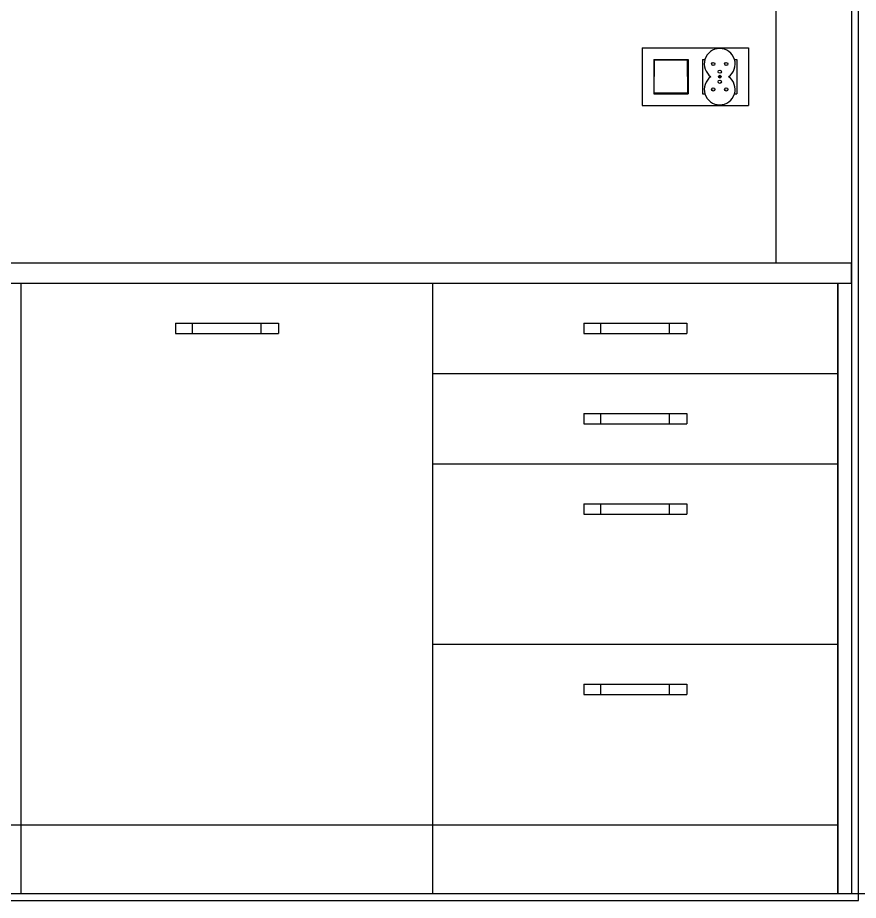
# Model space of a CAD drawing. Header units: millimetres. Extents: x 976 to 9349, y -714 to 2211.
# Drawn here: x 6659.8 to 6782.3, y -689.7 to -561.1 of the extents above; entities that cross this region are included whole.
import ezdxf

# ---------------------------------------------------------------- set-up
doc = ezdxf.new("R2010")
doc.units = ezdxf.units.MM
for name, color, linetype in [('Elektryka - obudowy', 174, 'Continuous'), ('Meble', 42, 'Continuous'), ('Płytki', 254, 'Continuous'), ('Ściany', 7, 'Continuous')]:
    doc.layers.add(name, color=color, linetype=linetype)

# ---------------------------------------------------------------- blocks, each defined once
blk = doc.blocks.new('Z$W@#30836')
for p, q in [((252.2, 0), (252.2, 257.2)), ((0, 0), (252.2, 0))]:
    blk.add_line(p, q)
blk = doc.blocks.new('Z$W@#292')
for p, q in [((0, 1.5), (15, 1.5)), ((0, 1.5), (0, 0)), ((2.5, 0), (2.5, 1.5)), ((12.5, 0), (12.5, 1.5)), ((15, 1.5), (15, 0)), ((0, 0), (15, 0))]:
    blk.add_line(p, q)
blk = doc.blocks.new('Z$W@#27593')
for p, q in [((0, 0), (0, 88.9)), ((0, 88.9), (60, 88.9)), ((60, 0), (60, 88.9)), ((0, 10), (60, 10)), ((0, 0), (60, 0))]:
    blk.add_line(p, q)
blk.add_blockref('Z$W@#292', (22.5, 81.575))
blk = doc.blocks.new('Z$W@#22725')
for p, q in [((0, 0), (0, 88.9)), ((0, 88.9), (80, 88.9)), ((80, 0), (80, 88.9)), ((0, 10), (80, 10)), ((0, 0), (80, 0))]:
    blk.add_line(p, q)
blk.add_blockref('Z$W@#292', (32.5, 81.575))
blk = doc.blocks.new('Z$W@#24918')
h = blk.add_hatch(color=256)
h.paths.add_polyline_path([(1.54, 5.95, -1), (1.06, 5.95, -1)])
h.paths.add_polyline_path([(3.44, 5.95, -1), (2.96, 5.95, -1)])
h = blk.add_hatch(color=256)
h.paths.add_polyline_path([(1.54, 2.25, 1), (1.06, 2.25, 1)])
h.paths.add_polyline_path([(3.44, 2.25, 1), (2.96, 2.25, 1)])
for centre in [(1.3, 5.95), (3.2, 5.95), (2.25, 4.83), (2.25, 3.37), (1.3, 2.25), (3.2, 2.25)]:
    blk.add_circle(centre, 0.24)
for centre, start, end in [((2.25, 5.95), 304.6921, 235.3079), ((2.25, 2.25), 124.6921, 55.3079)]:
    blk.add_arc(centre, 2.25, start, end)
blk = doc.blocks.new('Z$W@#1885')
for p, q in [((0, 8.4), (15.5, 8.4)), ((0, 8.4), (0, 0)), ((15.5, 8.4), (15.5, 0)), ((1.7, 6.7), (1.7, 1.7)), ((1.7, 6.7), (6.7, 6.7)), ((1.7, 6.7), (1.7, 1.7)), ((1.7, 6.7), (6.7, 6.7)), ((1.75, 1.75), (1.8, 6.65)), ((1.8, 6.65), (6.6, 6.65)), ((6.65, 1.75), (6.6, 6.65)), ((6.7, 6.7), (6.7, 1.7)), ((6.7, 6.7), (6.7, 1.7)), ((8.8, 6.7), (8.8, 1.7)), ((8.8, 6.7), (9.15, 6.7)), ((13.45, 6.7), (13.8, 6.7)), ((13.8, 6.7), (13.8, 1.7)), ((11.1, 4.18), (11.5, 4.22)), ((11.28, 4.4), (11.32, 4)), ((1.7, 1.7), (6.7, 1.7)), ((1.7, 1.7), (6.7, 1.7)), ((1.75, 1.85), (6.65, 1.85)), ((1.75, 1.75), (6.65, 1.75)), ((8.8, 1.7), (9.15, 1.7)), ((13.45, 1.7), (13.8, 1.7)), ((0, 0), (15.5, 0))]:
    blk.add_line(p, q)
blk.add_circle((11.3, 4.2), 0.2)
blk.add_blockref('Z$W@#24918', (9.05, 0.1))
blk = doc.blocks.new('Z$W@#6411')
for p, q in [((0, 0), (0, 88.9)), ((0, 88.9), (59, 88.9)), ((59, 0), (59, 88.9)), ((0.1, 75.75), (59, 75.75)), ((0.1, 62.6), (59, 62.6)), ((0.1, 36.3), (59, 36.3)), ((0.1, 10), (59, 10)), ((0, 0), (59, 0))]:
    blk.add_line(p, q)
for p in [(22, 81.575), (22, 68.425), (22, 55.275), (22, 28.975)]:
    blk.add_blockref('Z$W@#292', p)
blk = doc.blocks.new('Z$W@#19357')
for p, q in [((0, 88.9), (2, 88.9)), ((0, 88.9), (0, 0)), ((2, 88.9), (2, 0)), ((0, 0), (2, 0))]:
    blk.add_line(p, q)
blk = doc.blocks.new('Z$W@#2324')
for p, q in [((0, 0), (0, 3)), ((0, 3), (251, 3)), ((251, 0), (251, 3)), ((0, 0), (251, 0))]:
    blk.add_line(p, q)

msp = doc.modelspace()

# ---------------------------------------------------------------- linework, layer by layer
at = {"layer": 'Płytki'}
for p, q in [((6781.305, -432.51), (6781.305, -688.71)), ((6770.305, -541.81), (6770.305, -596.81)), ((6530.305, -596.81), (6781.305, -596.81)), ((6530.305, -688.71), (6859.305, -688.71))]:
    msp.add_line(p, q, dxfattribs=at)

# ---------------------------------------------------------------- block references
at = {"layer": 'Elektryka - obudowy'}
msp.add_blockref('Z$W@#1885', (6750.805, -573.91), dxfattribs=at)
at = {"layer": 'Meble'}
for name, p in [('Z$W@#2324', (6530.305, -599.81)), ('Z$W@#22725', (6580.305, -688.71)), ('Z$W@#27593', (6660.305, -688.71)), ('Z$W@#6411', (6720.305, -688.71)), ('Z$W@#19357', (6779.305, -688.71))]:
    msp.add_blockref(name, p, dxfattribs=at)
at = {"layer": 'Ściany'}
msp.add_blockref('Z$W@#30836', (6530.105, -689.71), dxfattribs=at)

doc.saveas('drawing.dxf')
